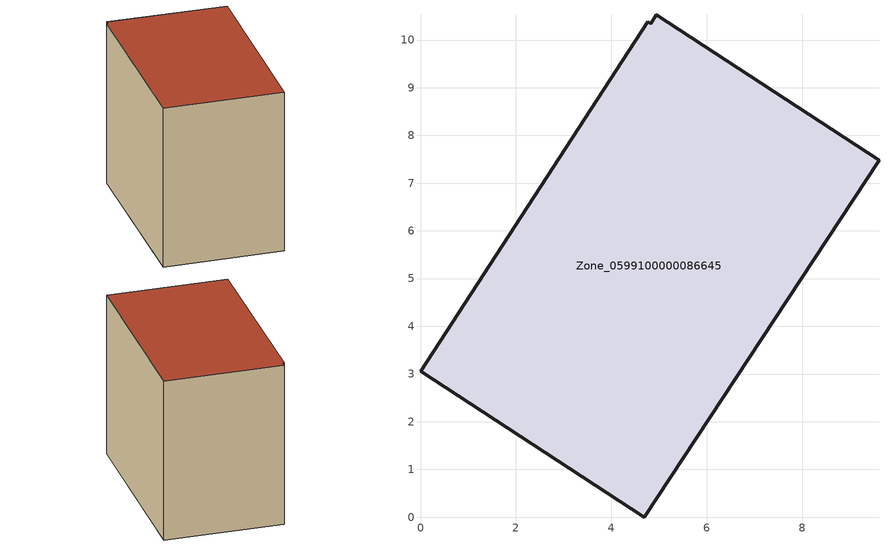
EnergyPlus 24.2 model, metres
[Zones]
Zone_0599100000086645
 floor ground (C_G): 4.82,10.35 4.94,10.53 9.61,7.48 4.69,0 0,3.06 4.76,10.38 z0
 wall outside (C_F): 4.69,0 9.61,7.48 4.94,10.53 4.82,10.35 4.76,10.38 0,3.06 4.69,0 z0:7.85
 roof outside (C_R): 4.94,10.53 4.82,10.35 4.76,10.38 0,3.06 4.69,0 9.61,7.48 z7.85
[BUILDING]
Pand.0599100000086645: North Axis=0; Terrain=City; Loads Convergence Tolerance Value=0.04; Temperature Convergence Tolerance Value=0.4; Solar Distribution=FullExterior; Maximum Number of Warmup Days=25; Minimum Number of Warmup Days=1
[Site:Location]
Rotterdam.The.Hague.AP_ZH_NLD Design_Conditions: Latitude=51.96; Longitude=4.45; Time Zone=1; Elevation=-4.5
[SITE:GROUNDTEMPERATURE:BUILDINGSURFACE]
18, 18, 18, 18, 18, 18, 18, 18, 18, 18, 18, 18
[MATERIAL] Thermal Absorptance=0.9; Solar Absorptance=0.7; Visible Absorptance=0.7
Name | Roughness | Thickness | Conductivity | Density | Specific Heat
G.TI.1975-1991 | MediumSmooth | 0.15 | 0.288461 | 540 | 1210
F.TI.1975-1991 | Rough | 0.3 | 0.230769 | 1920 | 840
R.TI.1975-1991 | MediumRough | 0.2 | 0.153846 | 1500 | 1000
[CONSTRUCTION]
C_G: G.TI.1975-1991
C_F: F.TI.1975-1991
C_R: R.TI.1975-1991
[ZONE]
Zone_0599100000086645: Type=1; Multiplier=1; Ceiling Height=Autocalculate; Volume=Autocalculate; Floor Area=autocalculate; Part of Total Floor Area=Yes
[ZONEINFILTRATION:DESIGNFLOWRATE]
Infil_Zone_0599100000086645: Zone or ZoneList or Space or SpaceList=Zone_0599100000086645; Schedule=AlwaysOn; Design Flow Rate Calculation Method=Flow/Area; Flow Rate per Floor Area=0.003; Constant Term Coefficient=1; Temperature Term Coefficient=0; Velocity Term Coefficient=0; Velocity Squared Term Coefficient=0
[HVACTEMPLATE:ZONE:IDEALLOADSAIRSYSTEM]
Zone_0599100000086645: Maximum Heating Supply Air Temperature=50; Minimum Cooling Supply Air Temperature=13; Maximum Heating Supply Air Humidity Ratio=0.0156; Minimum Cooling Supply Air Humidity Ratio=0.0077; Heating Limit=NoLimit; Cooling Limit=NoLimit; Dehumidification Control Type=ConstantSensibleHeatRatio; Cooling Sensible Heat Ratio=0.7; Dehumidification Setpoint=60; Humidification Control Type=None; Humidification Setpoint=30; Outdoor Air Method=None; Outdoor Air Flow Rate per Person=0.00944; Outdoor Air Flow Rate per Zone Floor Area=0; Outdoor Air Flow Rate per Zone=0; Demand Controlled Ventilation Type=None; Outdoor Air Economizer Type=NoEconomizer; Heat Recovery Type=None; Sensible Heat Recovery Effectiveness=0.7; Latent Heat Recovery Effectiveness=0.65
[ZONECONTROL:THERMOSTAT]
ThermostatControl_Zone_0599100000086645: Zone or ZoneList=Zone_0599100000086645; Control Type Schedule=DualSetpointControlType; Control 1=Thermostat_Zone_0599100000086645; Temperature Difference Between Cutout And Setpoint=0
[THERMOSTATSETPOINT:DUALSETPOINT]
Thermostat_Zone_0599100000086645: Heating Setpoint Temperature Schedule=HeatingSetpoint_Zone_0599100000086645; Cooling Setpoint Temperature Schedule=CoolingSetpoint_Zone_0599100000086645
[SCHEDULE:COMPACT]
HeatingSetpoint_Zone_0599100000086645: Through: 12/31, For: AllDays, Until: 24:00, 21
CoolingSetpoint_Zone_0599100000086645: Through: 12/31, For: AllDays, Until: 24:00, 24
DualSetpointControlType: Through: 12/31, For: AllDays, Until: 24:00, 4
AlwaysOn: Through: 12/31, For: AllDays, Until: 24:00, 1
